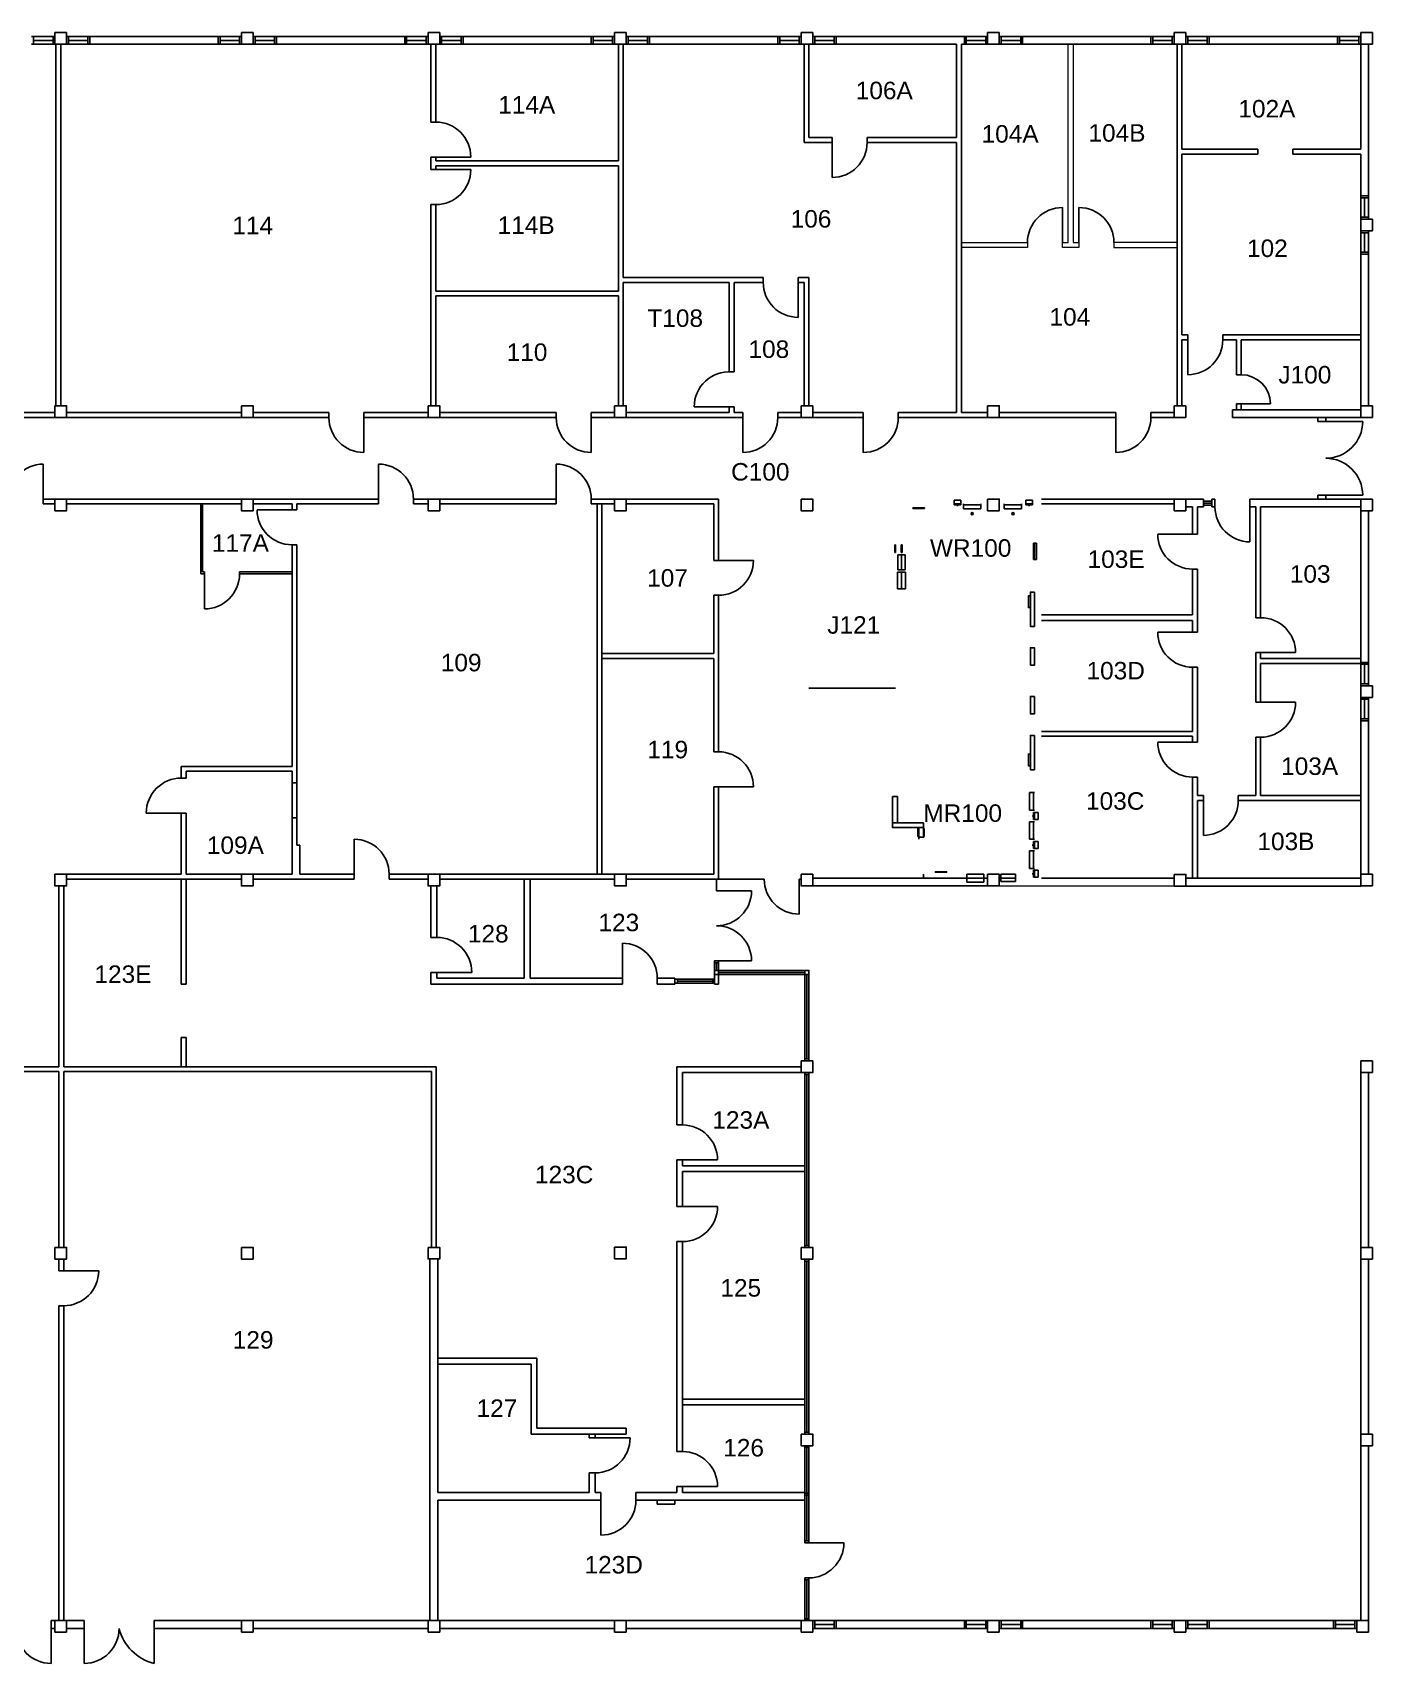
# Model space of a CAD drawing. Header units: inches. Extents: x 7 to 2645, y 284 to 2224.
# Drawn here: x 1266 to 2645, y 546 to 2224 of the extents above; entities that cross this region are included whole.
import ezdxf
from ezdxf.enums import TextEntityAlignment as Align

# ---------------------------------------------------------------- set-up
doc = ezdxf.new("R2010")
doc.units = ezdxf.units.IN
doc.header["$MEASUREMENT"] = 0
for name, color, linetype in [('A-DIMS', 2, 'Continuous'), ('A-DOOR', 4, 'Continuous'), ('A-DOOR-SIGN', 4, 'Continuous'), ('A-GLAZ', 3, 'Continuous'), ('A-PFLR-TEXT', 3, 'Continuous'), ('A-WALL', 5, 'Continuous'), ('A-WALL-JAMB', 6, 'Continuous'), ('P-SANR-FTXT', 5, 'Continuous'), ('S-COLS', 6, 'Continuous')]:
    doc.layers.add(name, color=color, linetype=linetype)
doc.styles.get("Standard").update_dxf_attribs({"font": 'arial.ttf'})

# ---------------------------------------------------------------- blocks, each defined once
blk = doc.blocks.new('SANITARY NAPKIN TAMPON')
at = {"layer": 'P-SANR-FTXT'}
for p, q in [((2557.5, -2487.6), (2574.1, -2487.6)), ((2557.5, -2490.8), (2557.5, -2487.6)), ((2557.5, -2489.9), (2574.1, -2489.9)), ((2557.5, -2490.8), (2574.1, -2490.8)), ((2574.1, -2490.8), (2574.1, -2487.6))]:
    blk.add_line(p, q, dxfattribs=at)
blk = doc.blocks.new('PAPER TOWEL WASTE RECEPTACLE')
at = {"layer": 'P-SANR-FTXT'}
for p, q in [((2566.5, -2601.9), (2566.5, -2593.8)), ((2566.5, -2593.8), (2583.7, -2593.8)), ((2566.5, -2597.8), (2583.7, -2597.8)), ((2566.5, -2597.9), (2583.7, -2597.9)), ((2583.7, -2601.9), (2583.7, -2593.8)), ((2566.5, -2601.9), (2583.7, -2601.9))]:
    blk.add_line(p, q, dxfattribs=at)
blk = doc.blocks.new('HAND DRYER 1')
at = {"layer": 'P-SANR-FTXT'}
for p, q in [((2542.1, -2593.9), (2557.3, -2593.9)), ((2542.1, -2593.9), (2542.1, -2601.5)), ((2542.1, -2597.9), (2557.3, -2597.9)), ((2557.3, -2593.9), (2557.3, -2601.5)), ((2542.1, -2601.5), (2557.3, -2601.5))]:
    blk.add_line(p, q, dxfattribs=at)
blk = doc.blocks.new('SOAP DISPENSER')
at = {"layer": 'P-SANR-FTXT'}
for p, q in [((2495.1, -2590.7), (2495.1, -2597.8)), ((2499.9, -2590.7), (2495.1, -2590.7)), ((2499.9, -2597.8), (2495.1, -2597.8)), ((2499, -2590.7), (2499, -2597.8)), ((2499.9, -2590.7), (2499.9, -2597.8)), ((2499.9, -2593.6), (2499.9, -2594.9)), ((2500.5, -2593.6), (2499.9, -2593.6)), ((2500.5, -2594.9), (2499.9, -2594.9)), ((2500.5, -2593.6), (2500.5, -2594.9))]:
    blk.add_line(p, q, dxfattribs=at)

msp = doc.modelspace()

# ---------------------------------------------------------------- linework, layer by layer
at = {"layer": 'A-DOOR'}
for p, q in [((2088.7, 2111), (2088.7, 2075)), ((1680.7, 2096), (1716.7, 2096)), ((1680.7, 2083), (1716.7, 2083)), ((2325.7, 2008), (2325.7, 2044)), ((2342.7, 2008), (2342.7, 2044)), ((2053.7, 1967), (2053.7, 1931)), ((2454.7, 1908), (2454.7, 1872)), ((1982.7, 1839), (1946.7, 1839)), ((2509.7, 1842), (2539.7, 1842)), ((1606.7, 1828), (1606.7, 1792)), ((1840.7, 1828), (1840.7, 1792)), ((1996.7, 1828), (1996.7, 1792)), ((2120.7, 1828), (2120.7, 1792)), ((2380.7, 1828), (2380.7, 1792)), ((2596.7, 1824), (2634.7, 1824)), ((1276.7, 1744), (1276.7, 1780)), ((1621.7, 1744), (1621.7, 1780)), ((1804.7, 1744), (1804.7, 1780)), ((2596.7, 1748), (2634.7, 1748)), ((1532.7, 1733), (1496.7, 1733)), ((2518.7, 1736), (2518.7, 1700)), ((2459.7, 1708), (2423.7, 1708)), ((1971.7, 1681), (2007.7, 1681)), ((1442.7, 1667), (1442.7, 1631)), ((2459.7, 1607), (2423.7, 1607)), ((2529.7, 1586), (2565.7, 1586)), ((2529.7, 1535), (2565.7, 1535)), ((2459.7, 1494), (2423.7, 1494)), ((1971.7, 1448), (2007.7, 1448)), ((2470.7, 1434), (2470.7, 1398)), ((1418.7, 1421), (1382.7, 1421)), ((1596.7, 1358), (1596.7, 1394)), ((2054.7, 1353), (2054.7, 1317)), ((2054.7, 1353), (2056.7, 1353)), ((1969.7, 1341), (2005.7, 1341)), ((1872.7, 1287), (1872.7, 1251)), ((2005.7, 1269), (1969.7, 1269)), ((1681.7, 1257), (1717.7, 1257)), ((1934.7, 1064), (1970.7, 1064)), ((1934.7, 1016), (1970.7, 1016)), ((1297.7, 950), (1333.7, 950)), ((1844.7, 778), (1880.7, 778)), ((1934.7, 728), (1970.7, 728)), ((1850.7, 714), (1850.7, 678)), ((1284.7, 582), (1284.7, 546)), ((1318.7, 582), (1318.7, 546)), ((1390.7, 582), (1390.7, 546))]:
    msp.add_line(p, q, dxfattribs=at)
msp.add_lwpolyline([(2064.7, 670), (2100.7, 670, -0.414214), (2064.7, 634, 1.798556)], format="xyb", dxfattribs=at)
for centre, radius, start, end in [((1680.7, 2096), 36, 0, 90), ((2088.7, 2111), 36, 270, 0), ((1680.7, 2083), 36, 270, 0), ((2325.7, 2008), 36, 90, 180), ((2342.7, 2008), 36, 0, 90), ((2053.7, 1967), 36, 180, 270), ((2454.7, 1908), 36, 270, 0), ((1982.8, 1839), 36.1, 86.1561, 180), ((2509.7, 1842), 30, 0, 90), ((1606.7, 1828), 36, 180, 270), ((1840.7, 1828), 36, 180, 270), ((1996.7, 1828), 36, 270, 0), ((2120.7, 1828), 36, 270, 0), ((2380.7, 1828), 36, 270, 0), ((2596.7, 1824), 38, 270, 360), ((1276.7, 1744), 36, 90, 180), ((1621.7, 1744), 36, 0, 90), ((1804.7, 1744), 36, 0, 90), ((2596.7, 1748), 38, 0, 90), ((1532.7, 1733), 36, 180, 270), ((2518.7, 1736), 36, 180, 270), ((2459.7, 1708), 36, 180, 270), ((1971.7, 1681), 36, 270, 0), ((1442.7, 1667), 36, 270, 0), ((2529.7, 1586), 36, 0, 90), ((2459.7, 1607), 36, 180, 270), ((2529.7, 1535), 36, 270, 0), ((2459.7, 1494), 36, 180, 270.0138), ((1971.7, 1448), 36, 0, 90), ((1418.7, 1421), 36, 90, 180), ((2470.7, 1434), 36, 270, 0), ((1596.7, 1358), 36, 0, 90), ((2054.7, 1353), 36, 180, 270), ((1969.7, 1341), 36, 270, 0), ((1681.7, 1257), 36, 0, 90), ((1969.7, 1269), 36, 0, 90), ((1872.7, 1251), 36, 0, 90), ((1934.7, 1064), 36, 0, 90), ((1934.7, 1016), 36, 270, 0), ((1297.7, 950), 36, 270, 0), ((1844.7, 778), 36, 270, 0), ((1934.7, 728), 36, 0, 90), ((1850.7, 714), 36, 270, 0), ((1284.7, 582), 36, 180, 270), ((1318.7, 582), 36, 270, 0), ((1402.7, 594), 49.5, 194.0362, 255.9638)]:
    msp.add_arc(centre, radius, start, end, dxfattribs=at)
at = {"layer": 'A-DOOR-SIGN'}
for p, q in [((2183.8, 1735), (2171.8, 1735)), ((2171.8, 1735), (2171.8, 1734.5)), ((2171.8, 1734.5), (2183.8, 1734.5)), ((2183.8, 1734.5), (2183.8, 1735)), ((2153.1, 1697), (2153.1, 1689)), ((2153.8, 1697), (2153.1, 1697)), ((2153.8, 1689), (2153.8, 1697)), ((2160.6, 1697), (2159.8, 1697)), ((2159.8, 1697), (2159.8, 1689)), ((2160.6, 1689), (2160.6, 1697)), ((2153.1, 1689), (2153.8, 1689)), ((2159.8, 1689), (2160.6, 1689)), ((2177, 1404.9), (2177, 1396.9)), ((2177.8, 1404.9), (2177, 1404.9)), ((2177, 1396.9), (2177.8, 1396.9)), ((2177.8, 1396), (2177.8, 1404)), ((2183.5, 1404.9), (2182.8, 1404.9)), ((2182.8, 1404), (2182.8, 1396)), ((2182.8, 1396.9), (2183.5, 1396.9)), ((2183.5, 1396.9), (2183.5, 1404.9)), ((2206.8, 1360.5), (2194.8, 1360.5)), ((2194.8, 1360.5), (2194.8, 1360)), ((2194.8, 1360), (2206.8, 1360)), ((2206.8, 1360), (2206.8, 1360.5))]:
    msp.add_line(p, q, dxfattribs=at)
at = {"layer": 'A-GLAZ'}
for p, q in [((1266.7, 2220), (1286.7, 2220)), ((1266.7, 2216), (1286.7, 2216)), ((1322.7, 2220), (1302.7, 2220)), ((1322.7, 2216), (1302.7, 2216)), ((1458.7, 2220), (1478.7, 2220)), ((1458.7, 2216), (1478.7, 2216)), ((1514.7, 2220), (1494.7, 2220)), ((1514.7, 2216), (1494.7, 2216)), ((1650.7, 2220), (1670.7, 2220)), ((1650.7, 2216), (1670.7, 2216)), ((1706.7, 2220), (1686.7, 2220)), ((1706.7, 2216), (1686.7, 2216)), ((1842.7, 2220), (1862.7, 2220)), ((1842.7, 2216), (1862.7, 2216)), ((1898.7, 2220), (1878.7, 2220)), ((1898.7, 2216), (1878.7, 2216)), ((2034.7, 2220), (2054.7, 2220)), ((2034.7, 2216), (2054.7, 2216)), ((2090.7, 2220), (2070.7, 2220)), ((2090.7, 2216), (2070.7, 2216)), ((2226.7, 2220), (2246.7, 2220)), ((2226.7, 2216), (2246.7, 2216)), ((2282.7, 2220), (2262.7, 2220)), ((2282.7, 2216), (2262.7, 2216)), ((2418.7, 2220), (2438.7, 2220)), ((2418.7, 2216), (2438.7, 2216)), ((2474.7, 2220), (2454.7, 2220)), ((2474.7, 2216), (2454.7, 2216)), ((2610.7, 2220), (2630.7, 2220)), ((2610.7, 2216), (2630.7, 2216)), ((1266.7, 2212), (1286.7, 2212)), ((1302.7, 2212), (1322.7, 2212)), ((1458.7, 2212), (1478.7, 2212)), ((1494.7, 2212), (1514.7, 2212)), ((1650.7, 2212), (1670.7, 2212)), ((1686.7, 2212), (1706.7, 2212)), ((1842.7, 2212), (1862.7, 2212)), ((1878.7, 2212), (1898.7, 2212)), ((2034.7, 2212), (2054.7, 2212)), ((2070.7, 2212), (2090.7, 2212)), ((2226.7, 2212), (2246.7, 2212)), ((2262.7, 2212), (2282.7, 2212)), ((2418.7, 2212), (2438.7, 2212)), ((2454.7, 2212), (2474.7, 2212)), ((2610.7, 2212), (2630.7, 2212)), ((2632.7, 2054), (2632.7, 2034)), ((2636.7, 2054), (2636.7, 2034)), ((2640.7, 2054), (2640.7, 2034)), ((2632.7, 2018), (2632.7, 1998)), ((2636.7, 1998), (2636.7, 2018)), ((2640.7, 1998), (2640.7, 2018)), ((2470.7, 1741.9), (2479.3, 1741.9)), ((2470.7, 1739.9), (2479.3, 1739.9)), ((2470.7, 1737.9), (2479.3, 1737.9)), ((2632.7, 1574), (2632.7, 1554)), ((2636.7, 1574), (2636.7, 1554)), ((2640.7, 1574), (2640.7, 1554)), ((2632.7, 1538), (2632.7, 1518)), ((2636.7, 1518), (2636.7, 1538)), ((2640.7, 1518), (2640.7, 1538)), ((1967.7, 1267), (1967.7, 1259)), ((1969.7, 1267), (1969.7, 1259)), ((1971.7, 1267), (1971.7, 1259)), ((1971.7, 1259), (2060.7, 1259)), ((1929.5, 1250), (1966, 1250)), ((1929.5, 1248), (1966, 1248)), ((1929.5, 1246), (1966, 1246)), ((1971.7, 1257), (2060.7, 1257)), ((1971.7, 1255), (2060.7, 1255)), ((2060.7, 1168), (2060.7, 1255)), ((2062.7, 1168), (2062.7, 1255)), ((2064.7, 1168), (2064.7, 1255)), ((2060.7, 976), (2060.7, 1152)), ((2062.7, 976), (2062.7, 1152)), ((2064.7, 976), (2064.7, 1152)), ((2060.7, 960), (2060.7, 784)), ((2062.7, 960), (2062.7, 784)), ((2064.7, 960), (2064.7, 784)), ((2060.7, 768), (2060.7, 672)), ((2062.7, 768), (2062.7, 672)), ((2064.7, 768), (2064.7, 672)), ((2060.7, 632), (2060.7, 592)), ((2062.7, 632), (2062.7, 592)), ((2064.7, 632), (2064.7, 592)), ((2090.7, 590), (2070.7, 590)), ((2246.7, 590), (2226.7, 590)), ((2282.7, 590), (2262.7, 590)), ((2438.7, 590), (2418.7, 590)), ((2474.7, 590), (2454.7, 590)), ((2626.7, 590), (2606.7, 590)), ((2090.7, 586), (2070.7, 586)), ((2090.7, 582), (2070.7, 582)), ((2226.7, 586), (2246.7, 586)), ((2226.7, 582), (2246.7, 582)), ((2282.7, 586), (2262.7, 586)), ((2282.7, 582), (2262.7, 582)), ((2418.7, 586), (2438.7, 586)), ((2418.7, 582), (2438.7, 582)), ((2474.7, 586), (2454.7, 586)), ((2474.7, 582), (2454.7, 582)), ((2606.7, 586), (2626.7, 586)), ((2606.7, 582), (2626.7, 582))]:
    msp.add_line(p, q, dxfattribs=at)
at = {"layer": 'A-WALL'}
for p, q in [((1456.7, 2220), (1324.7, 2220)), ((1648.7, 2220), (1516.7, 2220)), ((1780.7, 2220), (1708.7, 2220)), ((1840.7, 2220), (1780.7, 2220)), ((2032.7, 2220), (1900.7, 2220)), ((2224.7, 2220), (2092.7, 2220)), ((2416.7, 2220), (2284.7, 2220)), ((2608.7, 2220), (2476.7, 2220)), ((1289.7, 1840), (1289.7, 2212)), ((1294.7, 1840), (1294.7, 2212)), ((1456.7, 2212), (1324.7, 2212)), ((1648.7, 2212), (1516.7, 2212)), ((1675.7, 2132), (1675.7, 2212)), ((1680.7, 2132), (1680.7, 2212)), ((1840.7, 2212), (1708.7, 2212)), ((1868.7, 2200), (1868.7, 2212)), ((1868.7, 2212), (1868.7, 2164)), ((1873.7, 2164), (1873.7, 2212)), ((2024.7, 2212), (1900.7, 2212)), ((2032.7, 2212), (2024.7, 2212)), ((2059.7, 2111), (2059.7, 2212)), ((2064.7, 2116), (2064.7, 2212)), ((2216.7, 2212), (2092.7, 2212)), ((2216.7, 2116), (2216.7, 2212)), ((2221.7, 1863), (2221.7, 2212)), ((2224.7, 2212), (2221.7, 2212)), ((2416.7, 2212), (2284.7, 2212)), ((2443.7, 2206), (2443.7, 2212)), ((2443.7, 1913), (2443.7, 2206)), ((2448.7, 2206), (2448.7, 2212)), ((2448.7, 2104), (2448.7, 2206)), ((2608.7, 2212), (2476.7, 2212)), ((2632.7, 2104), (2632.7, 2212)), ((2640.7, 2056), (2640.7, 2212)), ((1868.7, 2092), (1868.7, 2164)), ((1873.7, 1972), (1873.7, 2164)), ((1675.7, 2132), (1680.7, 2132)), ((2088.7, 2116), (2064.7, 2116)), ((2088.7, 2111), (2088.7, 2116)), ((2216.7, 2116), (2124.7, 2116)), ((2124.7, 2116), (2124.7, 2111)), ((2064.7, 2111), (2059.7, 2111)), ((2064.7, 2111), (2088.7, 2111)), ((2216.7, 2111), (2124.7, 2111)), ((2216.7, 1863), (2216.7, 2111)), ((2526.7, 2104), (2448.7, 2104)), ((2448.7, 1913), (2448.7, 2099)), ((2526.7, 2099), (2448.7, 2099)), ((2526.7, 2104), (2526.7, 2099)), ((2632.7, 2104), (2562.7, 2104)), ((2562.7, 2099), (2562.7, 2104)), ((2632.7, 2099), (2562.7, 2099)), ((2632.7, 2056), (2632.7, 2099)), ((1680.7, 2096), (1675.7, 2096)), ((1675.7, 2096), (1675.7, 2083)), ((1680.7, 2083), (1675.7, 2083)), ((1680.7, 2092), (1680.7, 2096)), ((1680.7, 2092), (1868.7, 2092)), ((1680.7, 2092), (1868.7, 2092)), ((1680.7, 2087), (1868.7, 2087)), ((1868.7, 2087), (1680.7, 2087)), ((1680.7, 2087), (1680.7, 2083)), ((1868.7, 1958), (1868.7, 2087)), ((1675.7, 1840), (1675.7, 2047)), ((1675.7, 2047), (1680.7, 2047)), ((1680.7, 1958), (1680.7, 2047)), ((2632.7, 1836), (2632.7, 1996)), ((2640.7, 1840), (2640.7, 1996)), ((2017.7, 1972), (1873.7, 1972)), ((1982.7, 1967), (1873.7, 1967)), ((1873.7, 1852), (1873.7, 1967)), ((1982.7, 1967), (1982.7, 1875)), ((1987.7, 1967), (1987.7, 1875)), ((2017.7, 1967), (1987.7, 1967)), ((2017.7, 1967), (1987.7, 1967)), ((2017.7, 1972), (2017.7, 1967)), ((2053.7, 1967), (2053.7, 1972)), ((2059.7, 1972), (2053.7, 1972)), ((2059.7, 1967), (2053.7, 1967)), ((2059.7, 1967), (2053.7, 1967)), ((2059.7, 1967), (2053.7, 1967)), ((2059.7, 1972), (2064.7, 1972)), ((2059.7, 1840), (2059.7, 1967)), ((2064.7, 1840), (2064.7, 1972)), ((1680.7, 1958), (1868.7, 1958)), ((1680.7, 1958), (1868.7, 1958)), ((1680.7, 1953), (1868.7, 1953)), ((1680.7, 1840), (1680.7, 1953)), ((1868.7, 1953), (1680.7, 1953)), ((1868.7, 1852), (1868.7, 1953)), ((2443.7, 1913), (2443.7, 1840)), ((2454.7, 1913), (2448.7, 1913)), ((2454.7, 1908), (2454.7, 1913)), ((2490.7, 1913), (2632.7, 1913)), ((2490.7, 1913), (2490.7, 1908)), ((2448.7, 1908), (2448.7, 1840)), ((2448.7, 1908), (2454.7, 1908)), ((2490.7, 1908), (2504.7, 1908)), ((2504.7, 1872), (2504.7, 1908)), ((2509.7, 1908), (2632.7, 1908)), ((2509.7, 1908), (2509.7, 1872)), ((1982.7, 1875), (1987.7, 1875)), ((2216.7, 1833), (2216.7, 1863)), ((2221.7, 1833), (2221.7, 1863)), ((2509.7, 1872), (2504.7, 1872)), ((1868.7, 1840), (1868.7, 1852)), ((1873.7, 1840), (1873.7, 1852)), ((1873.7, 1840), (1873.7, 1852)), ((1108.7, 1833), (1288.7, 1833)), ((1300.7, 1833), (1402.7, 1833)), ((1402.7, 1833), (1480.7, 1833)), ((1492.7, 1833), (1570.7, 1833)), ((1570.7, 1833), (1570.7, 1828)), ((1606.7, 1833), (1672.7, 1833)), ((1606.7, 1828), (1606.7, 1833)), ((1684.7, 1833), (1804.7, 1833)), ((1804.7, 1833), (1804.7, 1828)), ((1840.7, 1833), (1864.7, 1833)), ((1840.7, 1828), (1840.7, 1833)), ((1876.7, 1833), (1982.7, 1833)), ((1982.7, 1839), (1982.7, 1833)), ((1987.7, 1839), (1982.7, 1839)), ((1987.7, 1839), (1987.7, 1833)), ((1987.7, 1833), (1996.7, 1833)), ((1996.7, 1828), (1996.7, 1833)), ((2032.7, 1833), (2056.7, 1833)), ((2032.7, 1833), (2032.7, 1828)), ((2068.7, 1833), (2120.7, 1833)), ((2120.7, 1833), (2120.7, 1828)), ((2156.7, 1833), (2216.7, 1833)), ((2156.7, 1828), (2156.7, 1833)), ((2221.7, 1833), (2248.7, 1833)), ((2260.7, 1833), (2380.7, 1833)), ((2380.7, 1833), (2380.7, 1828)), ((2416.7, 1833), (2440.7, 1833)), ((2416.7, 1828), (2416.7, 1833)), ((2500.7, 1836), (2632.7, 1836)), ((2500.7, 1836), (2504.7, 1836)), ((2500.7, 1836), (2500.7, 1828)), ((2504.7, 1842), (2509.7, 1842)), ((2504.7, 1836), (2504.7, 1842)), ((2509.7, 1842), (2509.7, 1836)), ((1108.7, 1828), (1402.7, 1828)), ((1402.7, 1828), (1570.7, 1828)), ((1606.7, 1828), (1804.7, 1828)), ((1840.7, 1828), (1996.7, 1828)), ((2032.7, 1828), (2120.7, 1828)), ((2156.7, 1828), (2380.7, 1828)), ((2416.7, 1828), (2440.7, 1828)), ((2632.7, 1828), (2500.7, 1828)), ((1288.7, 1744), (1276.7, 1744)), ((1276.7, 1739), (1276.7, 1744)), ((1288.7, 1739), (1276.7, 1739)), ((1621.7, 1744), (1300.7, 1744)), ((1480.7, 1739), (1300.7, 1739)), ((1438.7, 1667), (1438.7, 1739)), ((1440.7, 1669), (1440.7, 1739)), ((1532.7, 1739), (1492.7, 1739)), ((1532.7, 1733), (1532.7, 1739)), ((1532.7, 1733), (1537.7, 1733)), ((1621.7, 1739), (1537.7, 1739)), ((1537.7, 1733), (1537.7, 1739)), ((1621.7, 1744), (1621.7, 1739)), ((1804.7, 1744), (1657.7, 1744)), ((1657.7, 1739), (1657.7, 1744)), ((1672.7, 1739), (1657.7, 1739)), ((1804.7, 1739), (1684.7, 1739)), ((1804.7, 1739), (1804.7, 1744)), ((1971.7, 1744), (1840.7, 1744)), ((1840.7, 1744), (1840.7, 1739)), ((1864.7, 1739), (1840.7, 1739)), ((1846.7, 1739), (1846.7, 1358)), ((1851.7, 1739), (1851.7, 1358)), ((1966.7, 1739), (1876.7, 1739)), ((1966.7, 1739), (1966.7, 1681)), ((1971.7, 1744), (1971.7, 1681)), ((2260.7, 1744), (2260.7, 1744)), ((2304, 1744), (2440.7, 1744)), ((2440.7, 1739), (2304, 1739)), ((2470.7, 1744), (2452.7, 1744)), ((2459.7, 1736), (2452.7, 1736)), ((2459.7, 1736), (2459.7, 1708)), ((2464.7, 1736), (2464.7, 1708)), ((2470.7, 1736), (2464.7, 1736)), ((2470.7, 1736), (2464.7, 1736)), ((2470.7, 1736), (2470.7, 1744)), ((2482.7, 1744), (2479.3, 1744)), ((2479.3, 1744), (2479.3, 1736)), ((2482.7, 1736), (2479.3, 1736)), ((2482.7, 1736), (2482.7, 1744)), ((2632.7, 1744), (2518.7, 1744)), ((2518.7, 1736), (2518.7, 1744)), ((2524.7, 1736), (2518.7, 1736)), ((2524.7, 1736), (2524.7, 1622)), ((2632.7, 1736), (2529.7, 1736)), ((2529.7, 1736), (2529.7, 1622)), ((2632.7, 1576), (2632.7, 1736)), ((2640.7, 1576), (2640.7, 1732)), ((1532.7, 1469), (1532.7, 1697)), ((1537.7, 1697), (1532.7, 1697)), ((1537.7, 1452), (1537.7, 1697)), ((2464.7, 1708), (2459.7, 1708)), ((1971.7, 1681), (1966.7, 1681)), ((1442.7, 1667), (1438.7, 1667)), ((1442.7, 1669), (1440.7, 1669)), ((1442.7, 1669), (1442.7, 1667)), ((1532.7, 1669), (1478.7, 1669)), ((1478.7, 1667), (1478.7, 1669)), ((1532.7, 1667), (1478.7, 1667)), ((2459.7, 1672), (2459.7, 1625)), ((2459.7, 1672), (2464.7, 1672)), ((2464.7, 1672), (2464.7, 1607)), ((1966.7, 1645), (1971.7, 1645)), ((1966.7, 1645), (1966.7, 1585)), ((1971.7, 1645), (1971.7, 1484)), ((2459.7, 1625), (2304, 1625)), ((2459.7, 1619), (2304, 1619)), ((2459.7, 1619), (2459.7, 1607)), ((2524.7, 1622), (2529.7, 1622)), ((2464.7, 1607), (2459.7, 1607)), ((1958.7, 1585), (1851.7, 1585)), ((1958.7, 1580), (1851.7, 1580)), ((1966.7, 1585), (1958.7, 1585)), ((1964.7, 1580), (1958.7, 1580)), ((1966.7, 1580), (1958.7, 1580)), ((1966.7, 1580), (1966.7, 1484)), ((2292.7, 1584.1), (2292.7, 1578.1)), ((2524.7, 1586), (2524.7, 1535)), ((2529.7, 1586), (2524.7, 1586)), ((2529.7, 1586), (2529.7, 1580)), ((2529.7, 1580), (2529.7, 1586)), ((2632.7, 1580), (2529.7, 1580)), ((2459.7, 1571), (2459.7, 1505)), ((2459.7, 1571), (2464.7, 1571)), ((2464.7, 1571), (2464.7, 1494)), ((2632.7, 1575), (2529.7, 1575)), ((2529.7, 1575), (2529.7, 1535)), ((2153.7, 1549.5), (2064.8, 1549.5)), ((2524.7, 1535), (2529.7, 1535)), ((2632.7, 1358), (2632.7, 1516)), ((2640.7, 1358), (2640.7, 1516)), ((2459.7, 1505), (2304, 1505)), ((2459.7, 1500), (2304, 1500)), ((2459.7, 1500), (2459.7, 1494)), ((2464.7, 1494), (2459.7, 1494)), ((2524.7, 1499), (2524.7, 1439)), ((2529.7, 1499), (2524.7, 1499)), ((2529.7, 1499), (2529.7, 1439)), ((1966.7, 1484), (1971.7, 1484)), ((1532.7, 1469), (1418.7, 1469)), ((1418.7, 1469), (1418.7, 1457)), ((1423.7, 1464), (1532.7, 1464)), ((1423.7, 1457), (1423.7, 1464)), ((1532.7, 1452), (1532.7, 1464)), ((1532.7, 1464), (1532.7, 1452)), ((1418.7, 1457), (1423.7, 1457)), ((1532.7, 1452), (1532.7, 1416)), ((1532.7, 1452), (1537.7, 1452)), ((1537.7, 1452), (1537.7, 1416)), ((1971.7, 1448), (1966.7, 1448)), ((1966.7, 1448), (1966.7, 1358)), ((1971.7, 1448), (1971.7, 1353)), ((2459.7, 1458), (2459.7, 1353.9)), ((2459.7, 1458), (2464.7, 1458)), ((2464.7, 1458), (2464.7, 1439)), ((2470.7, 1439), (2464.7, 1439)), ((2464.7, 1439), (2470.7, 1439)), ((2464.7, 1434), (2464.7, 1353.9)), ((2470.7, 1434), (2464.7, 1434)), ((2470.7, 1439), (2470.7, 1434)), ((2524.7, 1439), (2506.7, 1439)), ((2506.7, 1434), (2506.7, 1439)), ((2632.7, 1434), (2506.7, 1434)), ((2632.7, 1439), (2529.7, 1439)), ((1418.7, 1421), (1418.7, 1358)), ((1423.7, 1421), (1418.7, 1421)), ((1423.7, 1421), (1423.7, 1358)), ((1532.7, 1358), (1532.7, 1416)), ((1537.7, 1416), (1532.7, 1416)), ((1537.7, 1388), (1537.7, 1416)), ((2177.8, 1394), (2177.8, 1406)), ((1540.7, 1388), (1537.7, 1388)), ((1540.7, 1358), (1540.7, 1388)), ((1418.7, 1358), (1288.7, 1358)), ((1292.7, 1160), (1292.7, 1346)), ((1297.7, 1160), (1297.7, 1346)), ((1480.7, 1353), (1300.7, 1353)), ((1418.7, 1245), (1418.7, 1353)), ((1532.7, 1358), (1423.7, 1358)), ((1423.7, 1245), (1423.7, 1353)), ((1596.7, 1353), (1492.7, 1353)), ((1596.7, 1358), (1540.7, 1358)), ((1596.7, 1353), (1596.7, 1358)), ((1864.7, 1358), (1632.7, 1358)), ((1632.7, 1353), (1632.7, 1358)), ((1672.7, 1353), (1632.7, 1353)), ((1675.7, 1293), (1675.7, 1346)), ((1681.7, 1293), (1681.7, 1346)), ((1864.7, 1353), (1684.7, 1353)), ((1771.7, 1251), (1771.7, 1353)), ((1777.7, 1251), (1777.7, 1353)), ((1876.7, 1358), (1916.7, 1358)), ((1876.7, 1353), (1916.7, 1353)), ((1915.2, 1353), (1969.7, 1353)), ((1916.7, 1358), (1966.7, 1358)), ((1969.7, 1353), (2018.7, 1353)), ((1969.7, 1353), (1969.7, 1341)), ((2068.7, 1354), (2248.7, 1354)), ((2068.7, 1346), (2248.7, 1346)), ((2182.8, 1358), (2182.8, 1354)), ((2260.7, 1346), (2440.7, 1345.9)), ((2304, 1354), (2440.7, 1353.9)), ((2452.7, 1353.9), (2632.7, 1353.9)), ((2452.7, 1345.9), (2632.7, 1345.9)), ((1681.7, 1293), (1675.7, 1293)), ((1423.7, 1245), (1418.7, 1245)), ((1675.7, 1245), (1675.7, 1257)), ((1681.7, 1257), (1675.7, 1257)), ((1777.7, 1245), (1675.7, 1245)), ((1681.7, 1251), (1681.7, 1257)), ((1771.7, 1251), (1681.7, 1251)), ((1868.7, 1251), (1777.7, 1251)), ((1868.7, 1245), (1777.7, 1245)), ((1872.7, 1251), (1868.7, 1251)), ((1872.7, 1245), (1868.7, 1245)), ((1872.7, 1251), (1872.7, 1245)), ((1908.7, 1251), (1908.7, 1245)), ((1926.7, 1251), (1908.7, 1251)), ((1926.7, 1245), (1908.7, 1245)), ((1926.7, 1245), (1926.7, 1251)), ((1967.7, 1255), (1967.7, 1245)), ((1967.7, 1245), (1971.7, 1245)), ((1971.7, 1255), (1971.7, 1245)), ((1423.7, 1190), (1418.7, 1190)), ((1418.7, 1190), (1418.7, 1160)), ((1423.7, 1190), (1423.7, 1160)), ((1292.7, 1160), (1108.7, 1160)), ((1681.2, 1160), (1297.7, 1160)), ((1681.2, 974.1), (1681.2, 1160)), ((1928.7, 1100), (1928.7, 1160)), ((2056.7, 1160), (1928.7, 1160)), ((1292.7, 1155), (1108.7, 1155)), ((1292.7, 974), (1292.7, 1155)), ((1676.2, 1155), (1297.7, 1155)), ((1297.7, 974), (1297.7, 1155)), ((1676.2, 974.1), (1676.2, 1155)), ((1934.7, 1100), (1934.7, 1154)), ((2056.7, 1154), (1934.7, 1154)), ((2632.7, 974), (2632.7, 1154)), ((2640.7, 974), (2640.7, 1154)), ((1934.7, 1100), (1928.7, 1100)), ((1928.7, 1016), (1928.7, 1064)), ((1934.7, 1064), (1928.7, 1064)), ((1934.7, 1058), (1934.7, 1064)), ((2060.7, 1058), (1934.7, 1058)), ((1934.7, 1016), (1934.7, 1052)), ((2060.7, 1052), (1934.7, 1052)), ((1934.7, 1016), (1928.7, 1016)), ((1928.7, 764), (1928.7, 980)), ((1934.7, 980), (1928.7, 980)), ((1934.7, 764), (1934.7, 980)), ((1292.7, 950), (1292.7, 962)), ((1297.7, 950), (1297.7, 962)), ((1674.7, 590), (1674.7, 962.1)), ((1682.7, 722), (1682.7, 962.1)), ((2632.7, 782), (2632.7, 962)), ((2640.7, 782), (2640.7, 962)), ((1297.7, 950), (1292.7, 950)), ((1292.7, 590), (1292.7, 914)), ((1292.7, 914), (1297.7, 914)), ((1297.7, 590), (1297.7, 914)), ((1682.7, 860), (1784.7, 860)), ((1784.7, 788), (1784.7, 860)), ((1682.7, 854), (1778.7, 854)), ((1778.7, 782), (1778.7, 854)), ((1934.7, 818), (2060.7, 818)), ((1934.7, 812), (2060.7, 812)), ((1778.7, 782), (1876.7, 782)), ((1784.7, 788), (1876.7, 788)), ((1838.7, 782), (1838.7, 778)), ((1838.7, 778), (1844.7, 778)), ((1844.7, 782), (1844.7, 778)), ((1876.7, 788), (1876.7, 782)), ((1928.7, 764), (1934.7, 764)), ((2632.7, 590), (2632.7, 770)), ((2640.7, 590), (2640.7, 770)), ((1838.7, 742), (1844.7, 742)), ((1838.7, 742), (1838.7, 722)), ((1844.7, 742), (1844.7, 722)), ((1682.7, 722), (1838.7, 722)), ((1844.7, 722), (1850.7, 722)), ((1850.7, 722), (1850.7, 714)), ((1886.7, 722), (1928.7, 722)), ((1886.7, 714), (1886.7, 722)), ((1928.7, 722), (1928.7, 728)), ((1928.7, 728), (1934.7, 728)), ((1934.7, 722), (1934.7, 728)), ((1934.7, 722), (2060.7, 722)), ((1682.7, 590), (1682.7, 714)), ((1682.7, 714), (1850.7, 714)), ((1886.7, 714), (2060.7, 714)), ((1908.7, 714), (1908.7, 710)), ((1908.7, 710), (1926.7, 710)), ((1926.7, 714), (1926.7, 710)), ((1284.7, 582), (1284.7, 590)), ((1284.7, 590), (1288.7, 590)), ((1300.7, 590), (1318.7, 590)), ((1318.7, 582), (1318.7, 590)), ((1390.7, 590), (1390.7, 582)), ((1390.7, 590), (1480.7, 590)), ((1492.7, 590), (1672.7, 590)), ((1684.7, 590), (1864.7, 590)), ((1876.7, 590), (2056.7, 590)), ((2092.7, 590), (2224.7, 590)), ((2284.7, 590), (2416.7, 590)), ((2476.7, 590), (2608.7, 590)), ((1284.7, 582), (1288.7, 582)), ((1300.7, 582), (1318.7, 582)), ((1390.7, 582), (1480.7, 582)), ((1492.7, 582), (1672.7, 582)), ((1684.7, 582), (1864.7, 582)), ((1876.7, 582), (2056.7, 582)), ((2092.7, 582), (2224.7, 582)), ((2284.7, 582), (2416.7, 582)), ((2476.7, 582), (2608.7, 582))]:
    msp.add_line(p, q, dxfattribs=at)
at = {"layer": 'A-WALL', "lineweight": 0, "ltscale": 0.025}
for p, q in [((2443.7, 2008), (2378.7, 2008)), ((2378.7, 2008), (2378.7, 2003)), ((2378.7, 2003), (2443.7, 2003))]:
    msp.add_line(p, q, dxfattribs=at)
for points in [[(2325.7, 2008), (2331.7, 2008), (2331.7, 2212), (2336.7, 2212), (2336.7, 2008), (2342.7, 2008), (2342.7, 2003), (2325.7, 2003)], [(2221.7, 2003), (2221.7, 2008), (2289.7, 2008), (2289.7, 2003)]]:
    msp.add_lwpolyline(points, close=True, dxfattribs=at)
at = {"layer": 'A-WALL'}
for points in [[(2296.8, 1648.4), (2296.8, 1613), (2292.7, 1613), (2292.7, 1648.4)], [(2292.7, 1573), (2292.7, 1591), (2296.8, 1591), (2296.8, 1573)], [(2296.8, 1541), (2296.8, 1523), (2292.7, 1523), (2292.7, 1541)], [(2296.8, 1500.9), (2296.8, 1465.5), (2292.7, 1465.5), (2292.7, 1500.9)], [(2150.8, 1437.9), (2150.8, 1410.9), (2155.8, 1410.9), (2155.8, 1437.9)], [(2182.8, 1411), (2182.8, 1406), (2150.8, 1406), (2150.8, 1411)], [(2182.8, 1406), (2182.8, 1396), (2177.8, 1396), (2177.8, 1406)]]:
    msp.add_lwpolyline(points, close=True, dxfattribs=at)
for centre in [(2232.8, 1729, 34), (2274.8, 1729, 34)]:
    msp.add_circle(centre, 1.05, dxfattribs=at)
at = {"layer": 'A-WALL-JAMB'}
for p, q in [((1264.7, 2220), (1266.7, 2220)), ((1266.7, 2220), (1266.7, 2212)), ((1286.7, 2220), (1288.7, 2220)), ((1286.7, 2220), (1286.7, 2212)), ((1302.7, 2220), (1300.7, 2220)), ((1302.7, 2220), (1302.7, 2212)), ((1324.7, 2220), (1322.7, 2220)), ((1322.7, 2220), (1322.7, 2212)), ((1324.7, 2220), (1324.7, 2212)), ((1456.7, 2220), (1458.7, 2220)), ((1456.7, 2220), (1456.7, 2212)), ((1458.7, 2220), (1458.7, 2212)), ((1478.7, 2220), (1480.7, 2220)), ((1478.7, 2220), (1478.7, 2212)), ((1494.7, 2220), (1492.7, 2220)), ((1494.7, 2220), (1494.7, 2212)), ((1516.7, 2220), (1514.7, 2220)), ((1514.7, 2220), (1514.7, 2212)), ((1516.7, 2220), (1516.7, 2212)), ((1648.7, 2220), (1648.7, 2212)), ((1648.7, 2220), (1650.7, 2220)), ((1650.7, 2220), (1650.7, 2212)), ((1670.7, 2220), (1670.7, 2212)), ((1670.7, 2220), (1672.7, 2220)), ((1686.7, 2220), (1684.7, 2220)), ((1686.7, 2220), (1686.7, 2212)), ((1708.7, 2220), (1706.7, 2220)), ((1706.7, 2220), (1706.7, 2212)), ((1708.7, 2220), (1708.7, 2212)), ((1840.7, 2220), (1840.7, 2212)), ((1840.7, 2220), (1842.7, 2220)), ((1842.7, 2220), (1842.7, 2212)), ((1862.7, 2220), (1864.7, 2220)), ((1862.7, 2220), (1862.7, 2212)), ((1878.7, 2220), (1876.7, 2220)), ((1878.7, 2220), (1878.7, 2212)), ((1898.7, 2220), (1898.7, 2212)), ((1900.7, 2220), (1898.7, 2220)), ((1900.7, 2220), (1900.7, 2212)), ((2032.7, 2220), (2032.7, 2212)), ((2032.7, 2220), (2034.7, 2220)), ((2034.7, 2220), (2034.7, 2212)), ((2054.7, 2220), (2054.7, 2212)), ((2054.7, 2220), (2056.7, 2220)), ((2070.7, 2220), (2068.7, 2220)), ((2070.7, 2220), (2070.7, 2212)), ((2090.7, 2220), (2090.7, 2212)), ((2092.7, 2220), (2090.7, 2220)), ((2092.7, 2220), (2092.7, 2212)), ((2224.7, 2220), (2224.7, 2212)), ((2224.7, 2220), (2226.7, 2220)), ((2226.7, 2220), (2226.7, 2212)), ((2246.7, 2220), (2246.7, 2212)), ((2246.7, 2220), (2248.7, 2220)), ((2262.7, 2220), (2260.7, 2220)), ((2262.7, 2220), (2262.7, 2212)), ((2282.7, 2220), (2282.7, 2212)), ((2284.7, 2220), (2282.7, 2220)), ((2284.7, 2220), (2284.7, 2212)), ((2416.7, 2220), (2416.7, 2212)), ((2416.7, 2220), (2418.7, 2220)), ((2418.7, 2220), (2418.7, 2212)), ((2438.7, 2220), (2438.7, 2212)), ((2438.7, 2220), (2440.7, 2220)), ((2454.7, 2220), (2452.7, 2220)), ((2454.7, 2220), (2454.7, 2212)), ((2474.7, 2220), (2474.7, 2212)), ((2476.7, 2220), (2474.7, 2220)), ((2476.7, 2220), (2476.7, 2212)), ((2608.7, 2220), (2608.7, 2212)), ((2608.7, 2220), (2610.7, 2220)), ((2610.7, 2220), (2610.7, 2212)), ((2630.7, 2220), (2630.7, 2212)), ((2630.7, 2220), (2632.7, 2220)), ((1264.7, 2212), (1266.7, 2212)), ((1286.7, 2212), (1288.7, 2212)), ((1300.7, 2212), (1302.7, 2212)), ((1322.7, 2212), (1324.7, 2212)), ((1456.7, 2212), (1458.7, 2212)), ((1478.7, 2212), (1480.7, 2212)), ((1492.7, 2212), (1494.7, 2212)), ((1514.7, 2212), (1516.7, 2212)), ((1648.7, 2212), (1650.7, 2212)), ((1670.7, 2212), (1672.7, 2212)), ((1684.7, 2212), (1686.7, 2212)), ((1706.7, 2212), (1708.7, 2212)), ((1840.7, 2212), (1842.7, 2212)), ((1862.7, 2212), (1864.7, 2212)), ((1876.7, 2212), (1878.7, 2212)), ((1898.7, 2212), (1900.7, 2212)), ((2032.7, 2212), (2034.7, 2212)), ((2054.7, 2212), (2056.7, 2212)), ((2068.7, 2212), (2070.7, 2212)), ((2090.7, 2212), (2092.7, 2212)), ((2224.7, 2212), (2226.7, 2212)), ((2246.7, 2212), (2248.7, 2212)), ((2260.7, 2212), (2262.7, 2212)), ((2282.7, 2212), (2284.7, 2212)), ((2416.7, 2212), (2418.7, 2212)), ((2438.7, 2212), (2440.7, 2212)), ((2452.7, 2212), (2454.7, 2212)), ((2474.7, 2212), (2476.7, 2212)), ((2608.7, 2212), (2610.7, 2212)), ((2630.7, 2212), (2632.7, 2212)), ((2640.7, 2056), (2632.7, 2056)), ((2632.7, 2056), (2632.7, 2054)), ((2640.7, 2054), (2632.7, 2054)), ((2640.7, 2056), (2640.7, 2054)), ((2640.7, 2034), (2632.7, 2034)), ((2632.7, 2034), (2632.7, 2032)), ((2640.7, 2034), (2640.7, 2032)), ((2632.7, 2020), (2632.7, 2018)), ((2640.7, 2018), (2632.7, 2018)), ((2640.7, 2018), (2640.7, 2020)), ((2640.7, 1998), (2632.7, 1998)), ((2632.7, 1998), (2632.7, 1996)), ((2640.7, 1996), (2640.7, 1998)), ((2640.7, 1996), (2632.7, 1996)), ((2588.7, 1828), (2588.7, 1824)), ((2588.7, 1824), (2588.7, 1828)), ((2588.7, 1824), (2596.7, 1824)), ((2596.7, 1824), (2596.7, 1828)), ((2596.7, 1748), (2588.7, 1748)), ((2588.7, 1748), (2588.7, 1744)), ((2596.7, 1748), (2596.7, 1744)), ((2640.7, 1576), (2632.7, 1576)), ((2632.7, 1576), (2632.7, 1574)), ((2640.7, 1574), (2632.7, 1574)), ((2640.7, 1576), (2640.7, 1574)), ((2640.7, 1554), (2632.7, 1554)), ((2632.7, 1554), (2632.7, 1552)), ((2640.7, 1554), (2640.7, 1552)), ((2632.7, 1540), (2632.7, 1538)), ((2640.7, 1538), (2632.7, 1538)), ((2640.7, 1538), (2640.7, 1540)), ((2640.7, 1518), (2632.7, 1518)), ((2632.7, 1518), (2632.7, 1516)), ((2640.7, 1516), (2632.7, 1516)), ((2640.7, 1516), (2640.7, 1518)), ((1929.5, 1250), (1926.7, 1250)), ((1926.7, 1246), (1929.5, 1246)), ((1929.5, 1250), (1929.5, 1246)), ((1966, 1250), (1967.7, 1250)), ((1966, 1250), (1966, 1246)), ((1967.7, 1246), (1966, 1246)), ((2070.7, 590), (2068.7, 590)), ((2070.7, 582), (2070.7, 590)), ((2090.7, 582), (2090.7, 590)), ((2092.7, 590), (2090.7, 590)), ((2092.7, 582), (2092.7, 590)), ((2224.7, 582), (2224.7, 590)), ((2226.7, 590), (2224.7, 590)), ((2226.7, 582), (2226.7, 590)), ((2246.7, 582), (2246.7, 590)), ((2248.7, 590), (2246.7, 590)), ((2262.7, 590), (2260.7, 590)), ((2262.7, 582), (2262.7, 590)), ((2282.7, 582), (2282.7, 590)), ((2284.7, 590), (2282.7, 590)), ((2284.7, 582), (2284.7, 590)), ((2416.7, 582), (2416.7, 590)), ((2418.7, 590), (2416.7, 590)), ((2418.7, 582), (2418.7, 590)), ((2438.7, 582), (2438.7, 590)), ((2440.7, 590), (2438.7, 590)), ((2454.7, 590), (2452.7, 590)), ((2454.7, 582), (2454.7, 590)), ((2474.7, 582), (2474.7, 590)), ((2476.7, 590), (2474.7, 590)), ((2476.7, 582), (2476.7, 590)), ((2604.7, 582), (2604.7, 590)), ((2606.7, 590), (2604.7, 590)), ((2606.7, 582), (2606.7, 590)), ((2626.7, 582), (2626.7, 590)), ((2628.7, 590), (2626.7, 590)), ((2070.7, 582), (2068.7, 582)), ((2070.7, 582), (2068.7, 582)), ((2092.7, 582), (2090.7, 582)), ((2224.7, 582), (2226.7, 582)), ((2246.7, 582), (2248.7, 582)), ((2262.7, 582), (2260.7, 582)), ((2284.7, 582), (2282.7, 582)), ((2416.7, 582), (2418.7, 582)), ((2438.7, 582), (2440.7, 582)), ((2454.7, 582), (2452.7, 582)), ((2476.7, 582), (2474.7, 582)), ((2604.7, 582), (2606.7, 582)), ((2626.7, 582), (2628.7, 582))]:
    msp.add_line(p, q, dxfattribs=at)
for points in [[(1967.7, 1267), (1971.7, 1267), (1971.7, 1269), (1967.7, 1269), (1967.7, 1267)], [(1971.7, 1259), (1967.7, 1259), (1967.7, 1255), (1971.7, 1255), (1971.7, 1259)], [(2060.7, 1259), (2060.7, 1255), (2064.7, 1255), (2064.7, 1259), (2060.7, 1259)], [(2060.7, 1166), (2060.7, 1168), (2064.7, 1168), (2064.7, 1166)], [(2060.7, 1154), (2060.7, 1152), (2064.7, 1152), (2064.7, 1154)], [(2060.7, 974), (2060.7, 976), (2064.7, 976), (2064.7, 974)], [(2060.7, 962), (2060.7, 960), (2064.7, 960), (2064.7, 962)], [(2060.7, 782), (2060.7, 784), (2064.7, 784), (2064.7, 782)], [(2060.7, 770), (2060.7, 768), (2064.7, 768), (2064.7, 770)], [(2060.7, 721), (2064.7, 721), (2064.7, 719), (2060.7, 719), (2060.7, 721)], [(2060.7, 672), (2064.7, 672), (2064.7, 670), (2060.7, 670), (2060.7, 672)], [(2060.7, 632), (2064.7, 632), (2064.7, 634), (2060.7, 634), (2060.7, 632)], [(2060.7, 590), (2060.7, 592), (2064.7, 592), (2064.7, 590)]]:
    msp.add_lwpolyline(points, dxfattribs=at)
at = {"layer": 'P-SANR-FTXT'}
for p, q in [((2223.7, 1739), (2223.7, 1734)), ((2241.7, 1738.2), (2223.7, 1738.2)), ((2241.7, 1734), (2223.7, 1734)), ((2241.7, 1734), (2241.7, 1739)), ((2265.7, 1739), (2265.7, 1734)), ((2283.7, 1738.2), (2265.7, 1738.2)), ((2283.7, 1734), (2265.7, 1734)), ((2283.7, 1734), (2283.7, 1739)), ((2291.8, 1442), (2291.8, 1424)), ((2296.8, 1442), (2291.8, 1442)), ((2296, 1424), (2296, 1442)), ((2291.8, 1424), (2296.8, 1424)), ((2291.8, 1412), (2291.8, 1394)), ((2296.8, 1412), (2291.8, 1412)), ((2296, 1394), (2296, 1412)), ((2291.8, 1394), (2296.8, 1394)), ((2291.8, 1382), (2291.8, 1364)), ((2296.8, 1382), (2291.8, 1382)), ((2296, 1364), (2296, 1382)), ((2291.8, 1364), (2296.8, 1364))]:
    msp.add_line(p, q, dxfattribs=at)
for points in [[(2292.7, 1632.4), (2290.7, 1632.4), (2290.7, 1644.4), (2292.7, 1644.4)], [(2292.7, 1481.6), (2290.7, 1481.6), (2290.7, 1469.6), (2292.7, 1469.6)]]:
    msp.add_lwpolyline(points, close=True, dxfattribs=at)
at = {"layer": 'S-COLS'}
for p, q in [((1300.7, 2224), (1288.7, 2224)), ((1288.7, 2224), (1288.7, 2212)), ((1300.7, 2224), (1300.7, 2212)), ((1480.7, 2224), (1480.7, 2212)), ((1492.7, 2224), (1480.7, 2224)), ((1492.7, 2224), (1492.7, 2212)), ((1684.7, 2224), (1672.7, 2224)), ((1672.7, 2224), (1672.7, 2212)), ((1684.7, 2224), (1684.7, 2212)), ((1876.7, 2224), (1864.7, 2224)), ((1864.7, 2224), (1864.7, 2212)), ((1876.7, 2224), (1876.7, 2212)), ((2068.7, 2224), (2056.7, 2224)), ((2056.7, 2224), (2056.7, 2212)), ((2068.7, 2224), (2068.7, 2212)), ((2260.7, 2224), (2248.7, 2224)), ((2248.7, 2224), (2248.7, 2212)), ((2260.7, 2224), (2260.7, 2212)), ((2452.7, 2224), (2440.7, 2224)), ((2440.7, 2224), (2440.7, 2212)), ((2452.7, 2224), (2452.7, 2212)), ((2644.7, 2224), (2632.7, 2224)), ((2632.7, 2224), (2632.7, 2212)), ((2644.7, 2224), (2644.7, 2212)), ((1288.7, 2212), (1300.7, 2212)), ((1480.7, 2212), (1492.7, 2212)), ((1672.7, 2212), (1684.7, 2212)), ((1864.7, 2212), (1876.7, 2212)), ((2056.7, 2212), (2068.7, 2212)), ((2248.7, 2212), (2260.7, 2212)), ((2440.7, 2212), (2452.7, 2212)), ((2632.7, 2212), (2644.7, 2212)), ((2632.7, 2032), (2632.7, 2020)), ((2644.7, 2032), (2632.7, 2032)), ((2644.7, 2020), (2644.7, 2032)), ((2644.7, 2020), (2632.7, 2020)), ((2440.7, 1840), (2452.7, 1840)), ((2440.7, 1828), (2440.7, 1840)), ((2452.7, 1840), (2452.7, 1828)), ((2452.7, 1828), (2452.7, 1836)), ((2632.7, 1840), (2632.7, 1828)), ((2644.7, 1840), (2632.7, 1840)), ((2644.7, 1828), (2644.7, 1840)), ((2452.7, 1828), (2440.7, 1828)), ((2632.7, 1828), (2644.7, 1828)), ((2440.7, 1744), (2452.7, 1744)), ((2440.7, 1732), (2440.7, 1744)), ((2452.7, 1732), (2440.7, 1732)), ((2452.7, 1744), (2452.7, 1732)), ((2632.7, 1744), (2632.7, 1732)), ((2644.7, 1744), (2632.7, 1744)), ((2638.7, 1732), (2632.7, 1732)), ((2638.7, 1732), (2644.7, 1732)), ((2644.7, 1732), (2644.7, 1744)), ((2632.7, 1552), (2632.7, 1540)), ((2644.7, 1552), (2632.7, 1552)), ((2644.7, 1540), (2644.7, 1552)), ((2644.7, 1540), (2632.7, 1540)), ((2632.7, 1358), (2644.7, 1358)), ((2632.7, 1346), (2632.7, 1358)), ((2644.7, 1346), (2632.7, 1346)), ((2644.7, 1358), (2644.7, 1346)), ((2644.7, 1352), (2644.7, 1346)), ((2632.7, 1154), (2632.7, 1166)), ((2632.7, 1166), (2644.7, 1166)), ((2644.7, 1166), (2644.7, 1154)), ((2644.7, 1154), (2632.7, 1154)), ((2632.7, 962), (2632.7, 974)), ((2632.7, 974), (2644.7, 974)), ((2644.7, 974), (2644.7, 962)), ((2644.7, 962), (2632.7, 962)), ((2632.7, 770), (2632.7, 782)), ((2632.7, 782), (2644.7, 782)), ((2644.7, 782), (2644.7, 770)), ((2644.7, 770), (2632.7, 770)), ((1288.7, 590), (1288.7, 578)), ((1288.7, 590), (1300.7, 590)), ((1300.7, 578), (1300.7, 590)), ((1480.7, 590), (1480.7, 578)), ((1480.7, 590), (1492.7, 590)), ((1492.7, 578), (1492.7, 590)), ((1672.7, 590), (1672.7, 578)), ((1672.7, 590), (1684.7, 590)), ((1684.7, 578), (1684.7, 590)), ((1864.7, 590), (1864.7, 578)), ((1864.7, 590), (1876.7, 590)), ((1876.7, 578), (1876.7, 590)), ((2056.7, 590), (2056.7, 578)), ((2056.7, 590), (2068.7, 590)), ((2068.7, 578), (2068.7, 590)), ((2248.7, 578), (2248.7, 590)), ((2260.7, 590), (2248.7, 590)), ((2260.7, 578), (2260.7, 590)), ((2440.7, 578), (2440.7, 590)), ((2452.7, 590), (2440.7, 590)), ((2452.7, 578), (2452.7, 590)), ((2628.7, 578), (2628.7, 590)), ((2640.7, 590), (2628.7, 590)), ((2640.7, 578), (2640.7, 590)), ((1288.7, 578), (1300.7, 578)), ((1492.7, 578), (1480.7, 578)), ((1684.7, 578), (1672.7, 578)), ((1876.7, 578), (1864.7, 578)), ((2056.7, 578), (2068.7, 578)), ((2248.7, 578), (2260.7, 578)), ((2440.7, 578), (2452.7, 578)), ((2628.7, 578), (2640.7, 578))]:
    msp.add_line(p, q, dxfattribs=at)
for points in [[(1288.7, 1840), (1300.7, 1840), (1300.7, 1828), (1288.7, 1828)], [(1480.7, 1840), (1492.7, 1840), (1492.7, 1828), (1480.7, 1828)], [(1672.7, 1840), (1684.7, 1840), (1684.7, 1828), (1672.7, 1828)], [(1864.7, 1840), (1876.7, 1840), (1876.7, 1828), (1864.7, 1828)], [(2056.7, 1840), (2068.7, 1840), (2068.7, 1828), (2056.7, 1828)], [(2248.7, 1840), (2260.7, 1840), (2260.7, 1828), (2248.7, 1828)], [(1288.7, 1744), (1300.7, 1744), (1300.7, 1732), (1288.7, 1732)], [(1480.7, 1744), (1492.7, 1744), (1492.7, 1732), (1480.7, 1732)], [(1672.7, 1744), (1684.7, 1744), (1684.7, 1732), (1672.7, 1732)], [(1864.7, 1744), (1876.7, 1744), (1876.7, 1732), (1864.7, 1732)], [(2056.7, 1744), (2068.7, 1744), (2068.7, 1732), (2056.7, 1732)], [(2248.7, 1744), (2260.7, 1744), (2260.7, 1732), (2248.7, 1732)], [(1288.7, 1358), (1300.7, 1358), (1300.7, 1346), (1288.7, 1346)], [(1480.7, 1358), (1492.7, 1358), (1492.7, 1346), (1480.7, 1346)], [(1672.7, 1358), (1684.7, 1358), (1684.7, 1346), (1672.7, 1346)], [(1864.7, 1358), (1876.7, 1358), (1876.7, 1346), (1864.7, 1346)], [(2056.7, 1358), (2068.7, 1358), (2068.7, 1346), (2056.7, 1346)], [(2248.7, 1358), (2260.7, 1358), (2260.7, 1346), (2248.7, 1346)], [(2440.7, 1357.9), (2452.7, 1357.9), (2452.7, 1345.9), (2440.7, 1345.9)], [(2056.7, 1166), (2068.7, 1166), (2068.7, 1154), (2056.7, 1154)], [(1288.7, 974), (1300.7, 974), (1300.7, 962), (1288.7, 962)], [(1480.7, 974), (1492.7, 974), (1492.7, 962), (1480.7, 962)], [(1672.7, 974.1), (1684.7, 974.1), (1684.7, 962.1), (1672.7, 962.1)], [(1864.7, 974.4), (1876.7, 974.4), (1876.7, 962.4), (1864.7, 962.4)], [(2056.7, 974), (2068.7, 974), (2068.7, 962), (2056.7, 962)], [(2056.7, 782), (2068.7, 782), (2068.7, 770), (2056.7, 770)]]:
    msp.add_lwpolyline(points, close=True, dxfattribs=at)

# ---------------------------------------------------------------- block references
at = {"layer": 'A-DIMS'}
for name, p, rotation in [('SOAP DISPENSER', (4811.9, 4238), 270), ('SOAP DISPENSER', (4885.7, 4238), 270), ('SANITARY NAPKIN TAMPON', (4786.7, 4256), 270), ('HAND DRYER 1', (4757.8, 4228.6), 270), ('PAPER TOWEL WASTE RECEPTACLE', (4757.8, 4235.4), 270), ('SOAP DISPENSER', (4795.8, -1176.3), 180), ('SOAP DISPENSER', (4795.8, -1206.2), 180), ('SOAP DISPENSER', (4795.8, -1235.7), 180)]:
    msp.add_blockref(name, p, dxfattribs=dict(at, rotation=rotation))
for name, p in [('PAPER TOWEL WASTE RECEPTACLE', (-339.1, 3951.9)), ('HAND DRYER 1', (-280, 3951.9))]:
    msp.add_blockref(name, p, dxfattribs=at)

# ---------------------------------------------------------------- texts
at = {"layer": 'A-PFLR-TEXT'}
for s, p in [('106A', (2142.3, 2164.5)), ('102A', (2536.1, 2145.7)), ('T108', (1927.1, 1930.2)), ('103E', (2380.9, 1682.2)), ('103', (2580.7, 1667)), ('103D', (2380.5, 1567.5)), ('103A', (2580.1, 1469.2)), ('103C', (2380, 1433.4)), ('109A', (1474.4, 1387.9)), ('103B', (2555.7, 1391.8)), ('123E', (1358.7, 1255.2)), ('123A', (1994.7, 1105.2)), ('123C', (1812.8, 1049)), ('125', (1994.6, 932.4)), ('127', (1743.6, 808.7)), ('126', (1997.5, 767.9)), ('123D', (1863.8, 647.5))]:
    msp.add_text(s, height=18, dxfattribs=at).set_placement(p, align=Align.MIDDLE)
for s, p in [('114A', (1774.3, 2149.7)), ('104A', (2271.8, 2119.8)), ('104B', (2381.8, 2120.8)), ('114', (1492.3, 2025.6)), ('114B', (1773.7, 2025.8)), ('106', (2066.9, 2032.4)), ('102', (2536.6, 2002.1)), ('104', (2333.3, 1931.5)), ('110', (1774.6, 1895.2)), ('108', (2023.5, 1898.3)), ('J100', (2575.2, 1872)), ('C100', (2014.7, 1772.1)), ('117A', (1479.6, 1698.8)), ('WR100', (2231.2, 1693.7)), ('107', (1919.2, 1662.9)), ('J121', (2110.9, 1614.5)), ('109', (1706.8, 1575.8)), ('119', (1919.4, 1486.3)), ('MR100', (2223, 1420.9)), ('123', (1869.1, 1308.4)), ('128', (1734.7, 1296.8)), ('129', (1492.7, 878.9))]:
    msp.add_text(s, height=18, dxfattribs=at).set_placement(p, align=Align.MIDDLE_CENTER)

doc.saveas('drawing.dxf')
